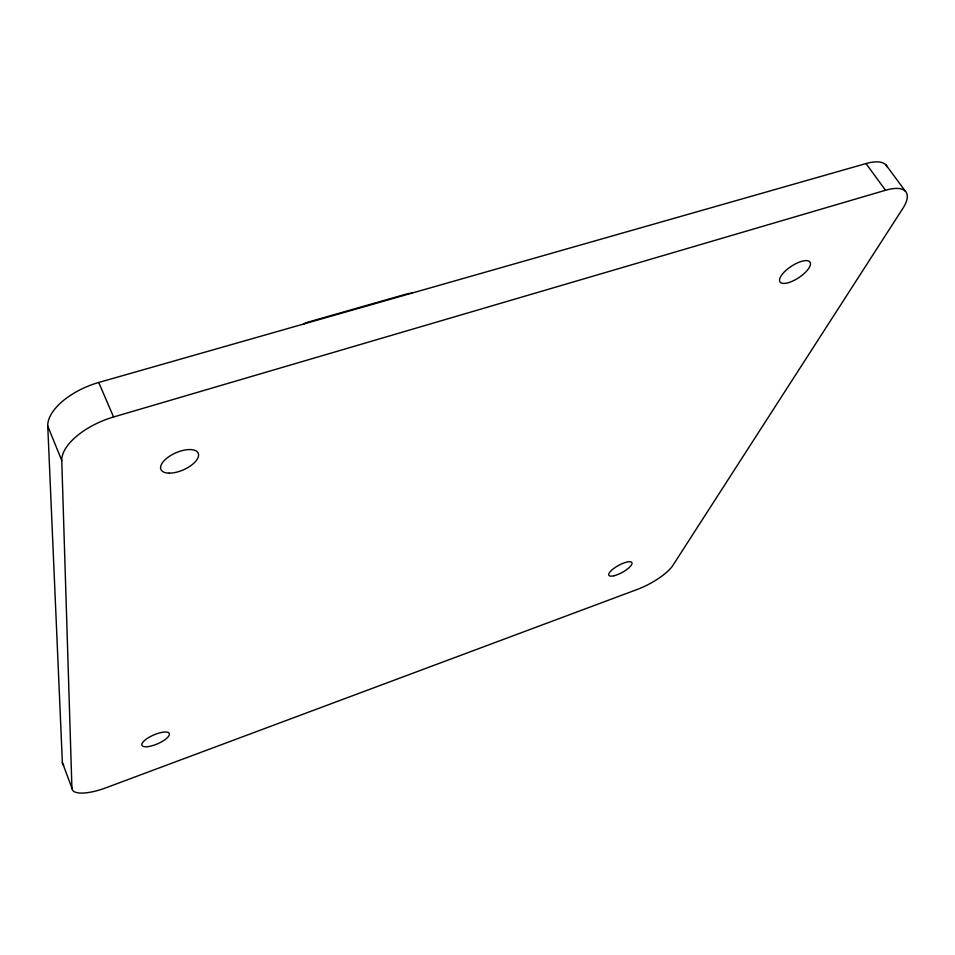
<?xml version="1.0" encoding="UTF-8"?>
<svg xmlns="http://www.w3.org/2000/svg" width="955" height="955" viewBox="0 0 955 955"><rect width="100%" height="100%" fill="white"/><g stroke="black" fill="none" stroke-linecap="round" stroke-linejoin="round"><path stroke-width="1.43" d="M71.923 788.173L61.765 460.525A53.79 25.713 -22.3 0 1 113.561 416.989L885.512 190.26A46.461 17.429 -34.5 0 1 902.845 208.405L672.881 565.408A31.849 9.264 -28.9 0 1 637.522 589.342L106.268 787.684A36.935 11.579 -22.8 0 1 71.923 788.173L62.362 762.46L47.75 426.097A53.205 26.477 -22.1 0 1 98.735 382.478L865.994 163.568A46.031 18.014 -34.9 0 1 887.291 166.982M886.001 164.988L905.447 191.334M865.994 163.568L885.512 190.26M98.735 382.478L113.561 416.989M47.75 426.097L61.765 460.525M411.808 293.209A22.992 18.348 15.7 0 0 406.197 294.116L308.704 321.919A23.541 19.16 11.7 0 0 303.475 324.115M63.687 765.325A36.66 12.009 -22.6 0 1 62.362 762.46M788.663 282.584A17.99 6.804 -33.3 0 0 810.401 263.019A17.99 6.804 -33.3 0 0 785.929 270.408A17.99 6.804 -33.3 0 0 788.663 282.584M169.178 473.143A20.33 9.311 -23.6 0 0 198.556 455.619A20.33 9.311 -23.6 0 0 171.041 455.284A20.33 9.311 -23.6 0 0 169.178 473.143M614.041 575.746A13.143 3.951 -28.8 0 0 632.031 563.474A13.143 3.951 -28.8 0 0 615.044 567.557A13.143 3.951 -28.8 0 0 614.041 575.746M148.228 746.595A14.886 4.811 -23.4 0 0 169.405 734.383A14.886 4.811 -23.4 0 0 149.207 737.236A14.886 4.811 -23.4 0 0 148.228 746.595"/></g></svg>
